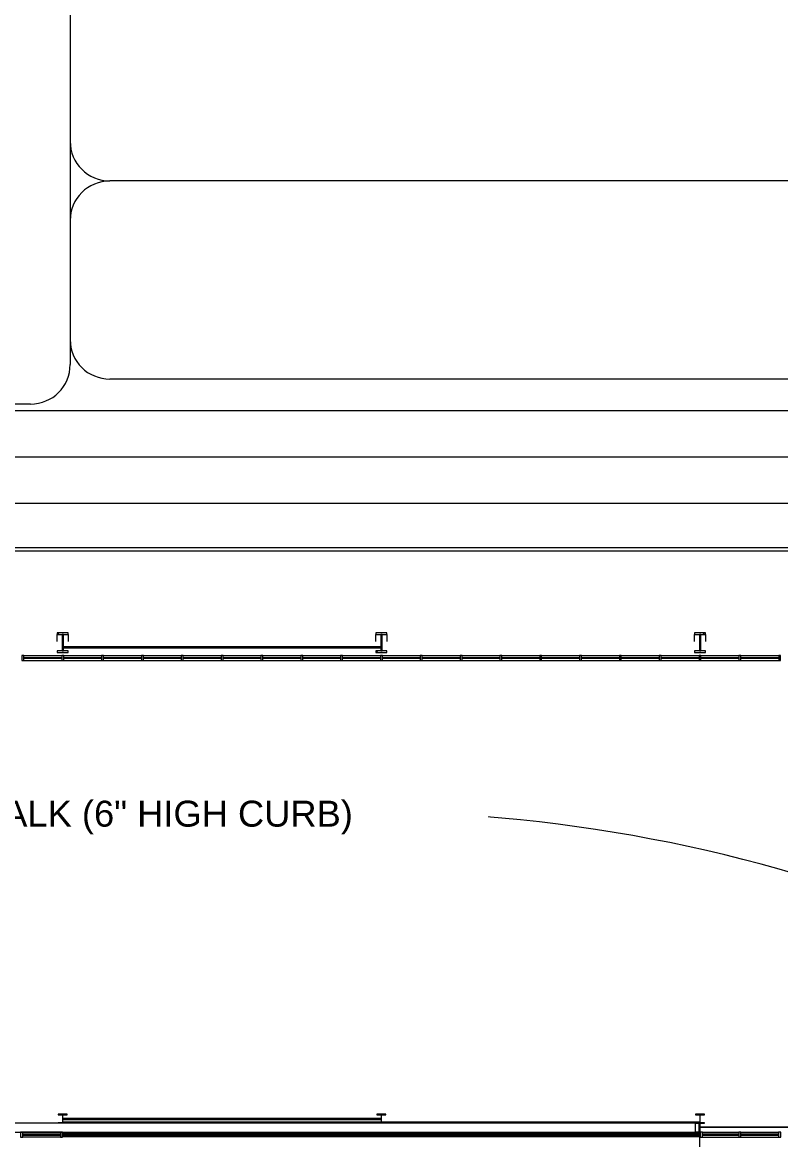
# Model space of a CAD drawing. Header units: inches. Extents: x 1 to 27263, y -26002 to 5769.
# Drawn here: x 23339 to 24028, y -22802 to -21787 of the extents above; entities that cross this region are included whole.
import ezdxf

# ---------------------------------------------------------------- set-up
doc = ezdxf.new("R2010")
doc.units = ezdxf.units.IN
doc.header["$MEASUREMENT"] = 0
for name, color, linetype, lineweight in [('A-FLOR', 192, 'Continuous', 9), ('A-FLOR-HRAL', 11, 'Continuous', 9), ('A-FLOR-OTLN', 90, 'Continuous', 9), ('A-GLAZ-CURT', 52, 'Continuous', 9), ('A-GLAZ-CWMG', 51, 'Continuous', 9), ('A-WALL', 113, 'Continuous', 9), ('A-WALL-PATT', 111, 'Continuous', 25), ('Conc', 7, 'Continuous', 9), ('G-ANNO-TEXT', 231, 'Continuous', 9), ('L-SITE-WALL', 31, 'Continuous', 9), ('S-BEAM', 12, 'Continuous', 9), ('S-COLS', 52, 'Continuous', 9)]:
    doc.layers.add(name, color=color, linetype=linetype, lineweight=lineweight)
doc.styles.add('Arial_1', font='arial.ttf', dxfattribs={"height": 23.60479})
pattern_1 = [(225, (23664.89, -22360.053), (25.342707, -25.342707), []), (225, (23664.89, -22398.453), (25.342707, -25.342707), [])]
pattern_2 = [(225, (23375.39, -22360.053), (25.342707, -25.342707), []), (225, (23375.39, -22398.453), (25.342707, -25.342707), [])]

# ---------------------------------------------------------------- blocks, each defined once
blk = doc.blocks.new('Struct_Xcel_Sports Complex_rvt-1-Site Plan - Phase 1')
at = {"layer": 'A-FLOR', "color": 7}
blk.add_line((24133, -22790.8), (23954.3, -22790.8), dxfattribs=at)
at = {"layer": 'L-SITE-WALL', "color": 7}
for p, q in [((23954.3, -22790.8), (24133, -22790.8)), ((23375.5, -22798.8), (23375.3, -22798.8)), ((23954.5, -22798.8), (23954.3, -22798.8))]:
    blk.add_line(p, q, dxfattribs=at)
blk = doc.blocks.new('W-Wide Flange-Column - B2_F-V1-Site Plan - Phase 1')
at = {"layer": 'S-COLS', "lineweight": 15}
for p, q in [((-4, 4.1), (-4, 3.7)), ((-4, 3.7), (-0.8, 3.7)), ((-0.1, 3), (-0.1, 0.7)), ((0.1, 0.6), (0.1, 3)), ((0.8, 3.7), (4, 3.7)), ((4, 3.7), (4, 4.1)), ((-0.8, -3.7), (-4, -3.7)), ((-4, -3.7), (-4, -4.1)), ((-4, -4.1), (4, -4.1)), ((-0.1, -0.3), (-0.1, -3)), ((0.1, -3), (0.1, 0)), ((4, -3.7), (0.8, -3.7)), ((4, -4.1), (4, -3.7))]:
    blk.add_line(p, q, dxfattribs=at)
for centre, start, end in [((-0.8, 3), 0, 90), ((0.8, 3), 90, 180), ((-0.8, -3), 270, 0), ((0.8, -3), 180, 270)]:
    blk.add_arc(centre, 0.691, start, end, dxfattribs=at)
blk = doc.blocks.new('W-Wide Flange-Column - B2_F-V2-Site Plan - Phase 1')
at = {"layer": 'S-COLS'}
h = blk.add_hatch(dxfattribs=at)
h.set_pattern_fill('FP_2', color=256, style=0, pattern_type=2)
h.set_pattern_definition([(225, (23664.89, -22783.178), (25.342707, -25.342707), []), (225, (23664.89, -22821.578), (25.342707, -25.342707), [])])
h.paths.add_polyline_path([(3.8, 4.1), (-4, 4.1), (-4, 3.7), (-0.8, 3.7), (-0.3, 3.5), (-0.1, 3), (-0.1, 0.6), (0, 0.7), (0.1, 0.7), (0.1, 3), (0.3, 3.5), (0.8, 3.7), (4, 3.7), (4, 4.1)], flags=0)
h.paths.add_polyline_path([(-0.1, 0), (-0.1, -3), (-0.3, -3.5), (-0.8, -3.7), (-4, -3.7), (-4, -4.1), (4, -4.1), (4, -3.7), (0.8, -3.7), (0.3, -3.5), (0.1, -3), (0.1, -0.3), (0, -0.2), (-0.1, -0.1)], flags=0)
at = {"layer": 'S-COLS', "lineweight": 15}
for p, q in [((-4, 4.1), (-4, 3.7)), ((-4, 3.7), (-0.8, 3.7)), ((-0.1, 3), (-0.1, 0.6)), ((-0.1, 0), (-0.1, -3)), ((0.1, 0.7), (0.1, 3)), ((0.8, 3.7), (4, 3.7)), ((4, 3.7), (4, 4.1)), ((-0.8, -3.7), (-4, -3.7)), ((-4, -3.7), (-4, -4.1)), ((-4, -4.1), (4, -4.1)), ((0.1, -3), (0.1, -0.3)), ((4, -3.7), (0.8, -3.7)), ((4, -4.1), (4, -3.7))]:
    blk.add_line(p, q, dxfattribs=at)
for centre, start, end in [((-0.8, 3), 0, 90), ((0.8, 3), 90, 180), ((-0.8, -3), 270, 0), ((0.8, -3), 180, 270)]:
    blk.add_arc(centre, 0.691, start, end, dxfattribs=at)
blk = doc.blocks.new('W-Wide Flange-Column - B2_F-V3-Site Plan - Phase 1')
at = {"layer": 'S-COLS'}
h = blk.add_hatch(dxfattribs=at)
h.set_pattern_fill('FP_3', color=256, style=0, pattern_type=2)
h.set_pattern_definition([(225, (23954.39, -22783.178), (25.342707, -25.342707), []), (225, (23954.39, -22821.578), (25.342707, -25.342707), [])])
h.paths.add_polyline_path([(-0.7, 4.1), (-4, 4.1), (-4, 3.7), (-0.7, 3.6), (-0.3, 3.5), (-0.1, 3), (-0.1, -3), (-0.3, -3.5), (-0.8, -3.7), (-4, -3.7), (-4, -4.1), (4, -4.1), (4, -3.7), (0.8, -3.7), (0.3, -3.5), (0.1, -3), (0.1, 3), (0.3, 3.5), (0.8, 3.7), (4, 3.7), (4, 4.1)], flags=0)
at = {"layer": 'S-COLS', "lineweight": 15}
for p, q in [((4, 4.1), (-4, 4.1)), ((-4, 4.1), (-4, 3.7)), ((-4, 3.7), (-0.8, 3.7)), ((-0.1, 3), (-0.1, -3)), ((0.1, -3), (0.1, 3)), ((0.8, 3.7), (4, 3.7)), ((4, 3.7), (4, 4.1)), ((-0.8, -3.7), (-4, -3.7)), ((-4, -3.7), (-4, -4.1)), ((-4, -4.1), (4, -4.1)), ((4, -3.7), (0.8, -3.7)), ((4, -4.1), (4, -3.7))]:
    blk.add_line(p, q, dxfattribs=at)
for centre, start, end in [((-0.8, 3), 0, 90), ((0.8, 3), 90, 180), ((-0.8, -3), 270, 0), ((0.8, -3), 180, 270)]:
    blk.add_arc(centre, 0.691, start, end, dxfattribs=at)
blk = doc.blocks.new('Rectangular Mullion - Exterior 2_ x 4_5_-1142339-Site Plan - Phase 1')
at = {"layer": 'A-GLAZ-CWMG', "lineweight": 13}
for p, q in [((-2, 3), (0, 3)), ((-2, -1.5), (-2, 3)), ((0, 3), (0, -1.5)), ((0, -1.5), (-2, -1.5))]:
    blk.add_line(p, q, dxfattribs=at)
blk = doc.blocks.new('Top Rail Type - Top Rail_Internal_-939601-Site Plan - Phase 1')
at = {"layer": 'A-FLOR-HRAL'}
for p, q in [((24243.4, -22264.5), (23233.3, -22264.5)), ((24243.4, -22267.6), (23233.3, -22267.6))]:
    blk.add_line(p, q, dxfattribs=at)
blk = doc.blocks.new('System Panel - Exterior Glazing-827433-Site Plan - Phase 1')
at = {"layer": 'A-GLAZ-CURT'}
for p, q in [((17.09375, -0.25), (-17.09375, -0.25)), ((-17.09375, -0.25), (-17.09375, -1.25)), ((-17.09375, -1.25), (-17.09375, -0.25)), ((17.09375, -0.25), (-17.09375, -0.25)), ((-17.09375, -1.25), (17.09375, -1.25)), ((-17.09375, -1.25), (17.09375, -1.25)), ((17.09375, -1.25), (17.09375, -0.25)), ((17.09375, -0.25), (17.09375, -1.25))]:
    blk.add_line(p, q, dxfattribs=at)
blk = doc.blocks.new('Rectangular Mullion - Exterior 2_ x 4_5_-1115231-Site Plan - Phase 1')
at = {"layer": 'A-GLAZ-CWMG', "lineweight": 13}
for p, q in [((-1, 3), (1, 3)), ((-1, -1.5), (-1, 3)), ((1, 3), (1, -1.5)), ((1, -1.5), (-1, -1.5))]:
    blk.add_line(p, q, dxfattribs=at)
blk = doc.blocks.new('columns and girder2 - one-V29-Site Plan - Phase 1')
at = {"layer": 'S-BEAM'}
h = blk.add_hatch(dxfattribs=at)
h.set_pattern_fill('FP_22', color=256, style=0, pattern_type=2)
h.set_pattern_definition([(225, (23954.39, -22360.053), (25.342707, -25.342707), []), (225, (23954.39, -22398.453), (25.342707, -25.342707), [])])
h.paths.add_polyline_path([(5, -0.5), (-5, -0.5), (-5, -2), (5, -2)], flags=0)
h.paths.add_polyline_path([(5, -17), (-5, -17), (-5, -18.5), (5, -18.5)], flags=0)
h.paths.add_polyline_path([(5, -1204.9), (-5, -1204.9), (-5, -1206.4), (5, -1206.4)], flags=0)
h.paths.add_polyline_path([(-5, -1224.3), (-5, -1225.8), (5, -1225.8), (5, -1224.3)], flags=0)
at = {"layer": 'S-BEAM', "lineweight": 15}
for p, q in [((5, -0.5), (-5, -0.5)), ((-5, -0.5), (-5, -2)), ((-5, -2), (5, -2)), ((0.6, -2), (-0.6, -2)), ((-0.6, -2), (-0.6, -17)), ((0.6, -17), (0.6, -2)), ((5, -2), (5, -0.5)), ((5, -17), (-5, -17)), ((-5, -17), (-5, -18.5)), ((-5, -18.5), (5, -18.5)), ((-0.6, -17), (0.6, -17)), ((5, -18.5), (5, -17))]:
    blk.add_line(p, q, dxfattribs=at)
at = {"layer": 'S-BEAM'}
for p, q in [((-5, -17), (-5, -10.4)), ((5, -10.4), (5, -17))]:
    blk.add_line(p, q, dxfattribs=at)
blk = doc.blocks.new('columns and girder2 - one-V30-Site Plan - Phase 1')
at = {"layer": 'S-BEAM'}
h = blk.add_hatch(dxfattribs=at)
h.set_pattern_fill('FP_23', color=256, style=0, pattern_type=2)
h.set_pattern_definition(pattern_1)
h.paths.add_polyline_path([(5, -0.5), (-5, -0.5), (-5, -2), (5, -2)], flags=0)
h.paths.add_polyline_path([(5, -17), (-5, -17), (-5, -18.5), (5, -18.5)], flags=0)
h.paths.add_polyline_path([(3.8, -1204.9), (-5, -1204.9), (-5, -1206.4), (5, -1206.4), (5, -1204.9)], flags=0)
h.paths.add_polyline_path([(-5, -1224.3), (-5, -1225.8), (5, -1225.8), (5, -1224.3), (3.8, -1224.3)], flags=0)
h = blk.add_hatch(dxfattribs=at)
h.set_pattern_fill('FP_23', color=256, style=0, pattern_type=2)
h.set_pattern_definition(pattern_1)
h.paths.add_polyline_path([(-0.6, -2), (-0.6, -17), (0.6, -17), (0.6, -5.7), (0.2, -5.6), (0.2, -5.6), (-0.2, -5.6), (-0.3, -5.4), (-0.2, -4.8), (-0.2, -4.8), (0, -4.7), (0.6, -4.7), (0.6, -2), (0, -2)], flags=0)
h.paths.add_polyline_path([(0.3, -1206.4), (-0.6, -1206.4), (-0.6, -1224.3), (0.6, -1224.3), (0.6, -1222.3), (0, -1222.2), (-0.3, -1222), (-0.3, -1221.6), (-0.2, -1221.4), (0, -1221.3), (0.6, -1221.3), (0.6, -1206.4)], flags=0)
at = {"layer": 'S-BEAM', "lineweight": 15}
for p, q in [((5, -0.5), (-5, -0.5)), ((-5, -0.5), (-5, -2)), ((-5, -2), (5, -2)), ((0.6, -2), (-0.6, -2)), ((-0.6, -2), (-0.6, -17)), ((0.6, -4.7), (0.6, -2)), ((0.6, -17), (0.6, -5.7)), ((5, -2), (5, -0.5)), ((5, -17), (-5, -17)), ((-5, -17), (-5, -18.5)), ((-5, -18.5), (5, -18.5)), ((-0.6, -17), (0.6, -17)), ((5, -18.5), (5, -17))]:
    blk.add_line(p, q, dxfattribs=at)
at = {"layer": 'S-BEAM'}
for p, q in [((-5, -17), (-5, -10.4)), ((5, -10.4), (5, -17))]:
    blk.add_line(p, q, dxfattribs=at)
blk = doc.blocks.new('columns and girder2 - one-V31-Site Plan - Phase 1')
at = {"layer": 'S-BEAM'}
h = blk.add_hatch(dxfattribs=at)
h.set_pattern_fill('FP_24', color=256, style=0, pattern_type=2)
h.set_pattern_definition(pattern_2)
h.paths.add_polyline_path([(5, -0.5), (-5, -0.5), (-5, -2), (5, -2)], flags=0)
h.paths.add_polyline_path([(5, -17), (-5, -17), (-5, -18.5), (5, -18.5)], flags=0)
h.paths.add_polyline_path([(5, -1204.9), (-5, -1204.9), (-5, -1206.4), (5, -1206.4)], flags=0)
h.paths.add_polyline_path([(-5, -1224.3), (-5, -1225.8), (5, -1225.8), (5, -1224.3)], flags=0)
h = blk.add_hatch(dxfattribs=at)
h.set_pattern_fill('FP_24', color=256, style=0, pattern_type=2)
h.set_pattern_definition(pattern_2)
h.paths.add_polyline_path([(0.3, -2), (-0.6, -2), (-0.6, -4.7), (0.1, -4.8), (0.3, -4.9), (0.4, -5.3), (0.3, -5.6), (-0.2, -5.7), (-0.6, -5.7), (-0.6, -17), (0.6, -17), (0.6, -2)], flags=0)
h.paths.add_polyline_path([(-0.6, -1206.4), (-0.6, -1221.3), (-0.3, -1221.3), (0, -1221.5), (0.1, -1221.8), (-0.1, -1222.1), (-0.3, -1222.3), (-0.6, -1222.3), (-0.6, -1224.3), (0.6, -1224.3), (0.6, -1206.4), (-0.6, -1206.4)], flags=0)
at = {"layer": 'S-BEAM', "lineweight": 15}
for p, q in [((5, -0.5), (-5, -0.5)), ((-5, -0.5), (-5, -2)), ((-5, -2), (5, -2)), ((0.6, -2), (-0.6, -2)), ((-0.6, -2), (-0.6, -4.7)), ((-0.6, -5.7), (-0.6, -17)), ((0.6, -17), (0.6, -2)), ((5, -2), (5, -0.5)), ((5, -17), (-5, -17)), ((-5, -17), (-5, -18.5)), ((-5, -18.5), (5, -18.5)), ((-0.6, -17), (0.6, -17)), ((5, -18.5), (5, -17))]:
    blk.add_line(p, q, dxfattribs=at)
at = {"layer": 'S-BEAM'}
for p, q in [((-5, -17), (-5, -10.4)), ((5, -10.4), (5, -17))]:
    blk.add_line(p, q, dxfattribs=at)
blk = doc.blocks.new('Rectangular Mullion - Exterior 2_ x 4_5_-V13-Site Plan - Phase 1')
at = {"layer": 'A-GLAZ-CWMG'}
for p, q in [((26281.5, -22795.4), (26281.5, -22761.2)), ((26286, -22795.4), (26286, -22761.2))]:
    blk.add_line(p, q, dxfattribs=at)
blk = doc.blocks.new('System Panel - Exterior Glazing-1142335-Site Plan - Phase 1')
at = {"layer": 'A-GLAZ-CURT'}
for p, q in [((16.53125, -0.25), (-16.53125, -0.25)), ((-16.53125, -0.25), (-16.53125, -1.25)), ((-16.53125, -1.25), (-16.53125, -0.25)), ((16.53125, -0.25), (-16.53125, -0.25)), ((-16.53125, -1.25), (16.53125, -1.25)), ((-16.53125, -1.25), (16.53125, -1.25)), ((16.53125, -1.25), (16.53125, -0.25)), ((16.53125, -0.25), (16.53125, -1.25))]:
    blk.add_line(p, q, dxfattribs=at)
blk = doc.blocks.new('Rectangular Mullion - Exterior 2_ x 4_5_-1136166-Site Plan - Phase 1')
at = {"layer": 'A-GLAZ-CWMG'}
for p, q in [((23956.5, -22795.4), (23989.6, -22795.4)), ((23956.5, -22799.9), (23989.6, -22799.9))]:
    blk.add_line(p, q, dxfattribs=at)
blk = doc.blocks.new('Rectangular Mullion - Exterior 2_ x 4_5_-1142359-Site Plan - Phase 1')
at = {"layer": 'A-GLAZ-CWMG', "lineweight": 13}
for p, q in [((-2, 1.5), (0, 1.5)), ((-2, -3), (-2, 1.5)), ((0, 1.5), (0, -3)), ((0, -3), (-2, -3))]:
    blk.add_line(p, q, dxfattribs=at)
blk = doc.blocks.new('Rectangular Mullion - Exterior 2_ x 4_5_-1142353-Site Plan - Phase 1')
at = {"layer": 'A-GLAZ-CWMG', "lineweight": 13}
for p, q in [((0, 1.5), (-2, 1.5)), ((-2, 1.5), (-2, -3)), ((0, -3), (0, 1.5)), ((-2, -3), (0, -3))]:
    blk.add_line(p, q, dxfattribs=at)
blk = doc.blocks.new('System Panel - Exterior Glazing-827454-Site Plan - Phase 1')
at = {"layer": 'A-GLAZ-CURT'}
for p, q in [((17.09375, 1.25), (-17.09375, 1.25)), ((-17.09375, 1.25), (-17.09375, 0.25)), ((-17.09375, 0.25), (-17.09375, 1.25)), ((17.09375, 1.25), (-17.09375, 1.25)), ((-17.09375, 0.25), (17.09375, 0.25)), ((-17.09375, 0.25), (17.09375, 0.25)), ((17.09375, 0.25), (17.09375, 1.25)), ((17.09375, 1.25), (17.09375, 0.25))]:
    blk.add_line(p, q, dxfattribs=at)
blk = doc.blocks.new('Rectangular Mullion - Exterior 2_ x 4_5_-1060760-Site Plan - Phase 1')
at = {"layer": 'A-GLAZ-CWMG'}
for p, q in [((25834, -22795.4), (25799.8, -22795.4)), ((25834, -22799.9), (25799.8, -22799.9))]:
    blk.add_line(p, q, dxfattribs=at)
blk = doc.blocks.new('System Panel - Interior Glazing-1220293-Site Plan - Phase 1')
at = {"layer": 'A-GLAZ-CURT'}
for p, q in [((17.21875, -0.5625), (-17.21875, -0.5625)), ((-17.21875, -0.5625), (-17.21875, -0.9375)), ((-17.21875, -0.9375), (17.21875, -0.9375)), ((17.21875, -0.9375), (17.21875, -0.5625))]:
    blk.add_line(p, q, dxfattribs=at)
blk = doc.blocks.new('Rectangular Mullion - Interior 1_75_ x 4_5_-1179494-Site Plan - Phase 1')
at = {"layer": 'A-GLAZ-CWMG'}
for p, q in [((24570.5, -22362.3), (24604.9, -22362.3)), ((24570.5, -22366.8), (24604.9, -22366.8))]:
    blk.add_line(p, q, dxfattribs=at)
blk = doc.blocks.new('Rectangular Mullion - Interior 1_75_ x 4_5_-1220290-Site Plan - Phase 1')
at = {"layer": 'A-GLAZ-CWMG', "lineweight": 13}
for p, q in [((-0.875, 3), (0.875, 3)), ((-0.875, -1.5), (-0.875, 3)), ((0.875, 3), (0.875, -1.5)), ((0.875, -1.5), (-0.875, -1.5))]:
    blk.add_line(p, q, dxfattribs=at)
blk = doc.blocks.new('Girt_C - 8_D-1253541-Site Plan - Phase 1')
at = {"layer": 'S-BEAM'}
for p, q in [((23949.9, -22787.3), (22949.8, -22787.3)), ((22949.8, -22787.5), (22949.8, -22787.3)), ((22949.8, -22795.1), (22949.8, -22787.5)), ((23949.9, -22787.3), (23949.9, -22787.5)), ((23949.9, -22787.5), (23949.9, -22795.1)), ((22949.8, -22795.3), (22949.8, -22795.1)), ((22949.8, -22795.3), (23949.9, -22795.3)), ((23949.9, -22795.1), (23949.9, -22795.3))]:
    blk.add_line(p, q, dxfattribs=at)
blk = doc.blocks.new('Round Bar - 1_-V66-Site Plan - Phase 1')
at = {"layer": 'S-BEAM'}
for p, q in [((23520.6, -22354.3), (23375.4, -22354.3)), ((23375.4, -22355.3), (23520.6, -22355.3))]:
    blk.add_line(p, q, dxfattribs=at)
for start_param, end_param in [(0, 3.141593), (3.141593, 6.283185)]:
    blk.add_ellipse((23375.4, -22354.8), major_axis=(0, 0.5), ratio=0.73532, start_param=start_param, end_param=end_param, dxfattribs=at)
blk = doc.blocks.new('Round Bar - 1_-1257174-Site Plan - Phase 1')
at = {"layer": 'S-BEAM'}
for p, q in [((24822.9, -22354.3), (24677.6, -22354.3)), ((24677.7, -22355.3), (24822.9, -22355.3))]:
    blk.add_line(p, q, dxfattribs=at)
for start_param, end_param in [(0, 3.141593), (3.141593, 6.283185)]:
    blk.add_ellipse((24822.9, -22354.8), major_axis=(0, 0.5), ratio=0.73532, start_param=start_param, end_param=end_param, dxfattribs=at)
blk = doc.blocks.new('Round Bar - 1_-1264636-Site Plan - Phase 1')
at = {"layer": 'S-BEAM'}
for p, q in [((24678.9, -22782.9), (24533.3, -22782.9)), ((24533.3, -22783.9), (24678.9, -22783.9))]:
    blk.add_line(p, q, dxfattribs=at)
for centre, start_param, end_param in [((24533.3, -22783.4), 0, 3.141593), ((24533.3, -22783.4), 3.141593, 6.283185), ((24822.9, -22783.4), 4.854882, 5.497787)]:
    blk.add_ellipse(centre, major_axis=(0, 0.5), ratio=0.440323, start_param=start_param, end_param=end_param, dxfattribs=at)
blk = doc.blocks.new('Round Bar - 1_-1264677-Site Plan - Phase 1')
at = {"layer": 'S-BEAM'}
for p, q in [((24822.9, -22782.9), (24677.3, -22782.9)), ((24677.3, -22783.9), (24822.9, -22783.9))]:
    blk.add_line(p, q, dxfattribs=at)
for centre, start_param, end_param in [((24533.4, -22783.4), 0.785398, 1.428303), ((24822.9, -22783.4), 0, 3.141593), ((24822.9, -22783.4), 3.141593, 6.283185)]:
    blk.add_ellipse(centre, major_axis=(0, 0.5), ratio=0.440323, start_param=start_param, end_param=end_param, dxfattribs=at)

msp = doc.modelspace()

# ---------------------------------------------------------------- hatches: boundary and pattern name
at = {"layer": 'A-WALL-PATT', "lineweight": 9}
h = msp.add_hatch(dxfattribs=at)
h.set_pattern_fill('FP_10', color=256, style=0, pattern_type=2)
h.set_pattern_definition([(161.57, (1.28, 1.28), (-10.24040374, -0.00056827), [0, -72.858, 8.09, 0]), (18.43, (-1.28, 1.28), (-10.24040374, 0.00056827), [0, -72.858, 8.09, 0]), (108.43, (1.28, 1.28), (5.1184649, -25.6019259), [24.282, -56.666]), (71.57, (-1.28, 1.28), (5.1184649, 25.6019259), [24.282, -56.666])])
h.paths.add_polyline_path([(23949.890225, -22795.30281), (23953.515225, -22795.193435), (23953.515225, -22787.30281), (23949.890225, -22787.412185), (23949.890225, -22795.27769)], flags=0)
h = msp.add_hatch(dxfattribs=at)
h.set_pattern_fill('FP_12', color=256, style=0, pattern_type=2)
h.set_pattern_definition([(0, (0, 0), (0, 32), []), (90, (0, 0), (-32, 2e-15), [])])
h.paths.add_polyline_path([(23376.265225, -22797.05281), (23953.515225, -22797.05281), (23953.515225, -22796.05281), (23376.265225, -22796.05281)], flags=0)

# ---------------------------------------------------------------- linework, layer by layer
at = {"layer": 'A-FLOR-OTLN'}
for p, q in [((23382.158917, -21404.0601), (23382.158917, -22097.83441)), ((24111.933227, -21931.032603), (23418.158917, -21931.032603)), ((24111.933227, -22111.117952), (23418.158917, -22111.117952)), ((24243.390225, -22140.0601), (23233.25546, -22140.0601)), ((23346.158917, -22133.83441), (23238.073569, -22133.83441)), ((24243.390225, -22182.0601), (23233.25546, -22182.0601)), ((24243.390225, -22224.0601), (23233.25546, -22224.0601))]:
    msp.add_line(p, q, dxfattribs=at)
for centre, start, end in [((23418.158917, -21895.032603), 180, 270), ((23418.158917, -21967.032603), 90, 180), ((23418.158917, -22075.117952), 180, 270), ((23346.158917, -22097.83441), 270, 0)]:
    msp.add_arc(centre, 36, start, end, dxfattribs=at)
at = {"layer": 'A-WALL'}
for p, q in [((23950.390225, -22787.30281), (23949.890225, -22787.30281)), ((23953.515225, -22797.05281), (23953.515225, -22787.30281)), ((23954.265225, -22797.05281), (23375.515225, -22797.05281)), ((23954.265225, -22798.55281), (23375.515225, -22798.55281)), ((23376.265225, -22795.27769), (23376.265225, -22797.05281)), ((23953.515225, -22796.05281), (23376.265225, -22796.05281)), ((23953.515225, -22795.30281), (23949.890225, -22795.30281))]:
    msp.add_line(p, q, dxfattribs=at)
at = {"layer": 'Conc'}
msp.add_line((23954.265225, -22892.067479), (23954.265225, -22799.42781), dxfattribs=at)
at = {"layer": 'G-ANNO-TEXT', "color": 145}
msp.add_arc((23653.486857, -23870.151128), 1365.479133, 44.032672693, 90, dxfattribs=at)
at = {"layer": 'L-SITE-WALL', "lineweight": 25}
for p, q in [((23664.590364, -22786.55281), (23375.690087, -22786.55281)), ((23954.090364, -22786.55281), (23665.190087, -22786.55281)), ((23954.265225, -22798.92781), (23954.265225, -22787.30281)), ((23375.515225, -22795.27769), (23375.515225, -22798.92781)), ((23375.515225, -22798.92781), (23954.265225, -22798.92781))]:
    msp.add_line(p, q, dxfattribs=at)

# ---------------------------------------------------------------- block references
at = {"layer": 'A-FLOR-HRAL'}
msp.add_blockref('Top Rail Type - Top Rail_Internal_-939601-Site Plan - Phase 1', (0, 0), dxfattribs=at)
at = {"layer": 'A-GLAZ-CURT', "rotation": 180}
for name, p in [('System Panel - Interior Glazing-1220293-Site Plan - Phase 1', (23357.296475, -22365.30281)), ('System Panel - Interior Glazing-1220293-Site Plan - Phase 1', (23393.483975, -22365.30281)), ('System Panel - Interior Glazing-1220293-Site Plan - Phase 1', (23429.671475, -22365.30281)), ('System Panel - Interior Glazing-1220293-Site Plan - Phase 1', (23465.858975, -22365.30281)), ('System Panel - Interior Glazing-1220293-Site Plan - Phase 1', (23502.046475, -22365.30281)), ('System Panel - Interior Glazing-1220293-Site Plan - Phase 1', (23538.233975, -22365.30281)), ('System Panel - Interior Glazing-1220293-Site Plan - Phase 1', (23574.421475, -22365.30281)), ('System Panel - Interior Glazing-1220293-Site Plan - Phase 1', (23610.608975, -22365.30281)), ('System Panel - Interior Glazing-1220293-Site Plan - Phase 1', (23646.796475, -22365.30281)), ('System Panel - Interior Glazing-1220293-Site Plan - Phase 1', (23682.983975, -22365.30281)), ('System Panel - Interior Glazing-1220293-Site Plan - Phase 1', (23719.171475, -22365.30281)), ('System Panel - Interior Glazing-1220293-Site Plan - Phase 1', (23755.358975, -22365.30281)), ('System Panel - Interior Glazing-1220293-Site Plan - Phase 1', (23791.546475, -22365.30281)), ('System Panel - Interior Glazing-1220293-Site Plan - Phase 1', (23827.733975, -22365.30281)), ('System Panel - Interior Glazing-1220293-Site Plan - Phase 1', (23863.921475, -22365.30281)), ('System Panel - Interior Glazing-1220293-Site Plan - Phase 1', (23900.108975, -22365.30281)), ('System Panel - Interior Glazing-1220293-Site Plan - Phase 1', (23936.296475, -22365.30281)), ('System Panel - Interior Glazing-1220293-Site Plan - Phase 1', (23972.483975, -22365.30281)), ('System Panel - Interior Glazing-1220293-Site Plan - Phase 1', (24008.671475, -22365.30281)), ('System Panel - Exterior Glazing-1142335-Site Plan - Phase 1', (23973.046475, -22798.42781)), ('System Panel - Exterior Glazing-827433-Site Plan - Phase 1', (24008.671475, -22798.42781))]:
    msp.add_blockref(name, p, dxfattribs=at)
at = {"layer": 'A-GLAZ-CURT'}
msp.add_blockref('System Panel - Exterior Glazing-827454-Site Plan - Phase 1', (23356.171475, -22798.42781), dxfattribs=at)
at = {"layer": 'A-GLAZ-CWMG', "extrusion": (0, 0, -1)}
for name, p in [('Rectangular Mullion - Interior 1_75_ x 4_5_-1220290-Site Plan - Phase 1', (-23339.202725, -22365.30281)), ('Rectangular Mullion - Interior 1_75_ x 4_5_-1220290-Site Plan - Phase 1', (-23375.390225, -22365.30281)), ('Rectangular Mullion - Interior 1_75_ x 4_5_-1220290-Site Plan - Phase 1', (-23411.577725, -22365.30281)), ('Rectangular Mullion - Interior 1_75_ x 4_5_-1220290-Site Plan - Phase 1', (-23447.765225, -22365.30281)), ('Rectangular Mullion - Interior 1_75_ x 4_5_-1220290-Site Plan - Phase 1', (-23483.952725, -22365.30281)), ('Rectangular Mullion - Interior 1_75_ x 4_5_-1220290-Site Plan - Phase 1', (-23520.140225, -22365.30281)), ('Rectangular Mullion - Interior 1_75_ x 4_5_-1220290-Site Plan - Phase 1', (-23556.327725, -22365.30281)), ('Rectangular Mullion - Interior 1_75_ x 4_5_-1220290-Site Plan - Phase 1', (-23592.515225, -22365.30281)), ('Rectangular Mullion - Interior 1_75_ x 4_5_-1220290-Site Plan - Phase 1', (-23628.702725, -22365.30281)), ('Rectangular Mullion - Interior 1_75_ x 4_5_-1220290-Site Plan - Phase 1', (-23664.890225, -22365.30281)), ('Rectangular Mullion - Interior 1_75_ x 4_5_-1220290-Site Plan - Phase 1', (-23701.077725, -22365.30281)), ('Rectangular Mullion - Interior 1_75_ x 4_5_-1220290-Site Plan - Phase 1', (-23737.265225, -22365.30281)), ('Rectangular Mullion - Interior 1_75_ x 4_5_-1220290-Site Plan - Phase 1', (-23773.452725, -22365.30281)), ('Rectangular Mullion - Interior 1_75_ x 4_5_-1220290-Site Plan - Phase 1', (-23809.640225, -22365.30281)), ('Rectangular Mullion - Interior 1_75_ x 4_5_-1220290-Site Plan - Phase 1', (-23845.827725, -22365.30281)), ('Rectangular Mullion - Interior 1_75_ x 4_5_-1220290-Site Plan - Phase 1', (-23882.015225, -22365.30281)), ('Rectangular Mullion - Interior 1_75_ x 4_5_-1220290-Site Plan - Phase 1', (-23918.202725, -22365.30281)), ('Rectangular Mullion - Interior 1_75_ x 4_5_-1220290-Site Plan - Phase 1', (-23954.390225, -22365.30281)), ('Rectangular Mullion - Interior 1_75_ x 4_5_-1220290-Site Plan - Phase 1', (-23990.577725, -22365.30281)), ('Rectangular Mullion - Interior 1_75_ x 4_5_-1220290-Site Plan - Phase 1', (-24026.765225, -22365.30281)), ('Rectangular Mullion - Exterior 2_ x 4_5_-1142339-Site Plan - Phase 1', (-23954.515225, -22798.42781)), ('Rectangular Mullion - Exterior 2_ x 4_5_-1115231-Site Plan - Phase 1', (-23990.577725, -22798.42781)), ('Rectangular Mullion - Exterior 2_ x 4_5_-1115231-Site Plan - Phase 1', (-24026.765225, -22798.42781))]:
    msp.add_blockref(name, p, dxfattribs=at)
at = {"layer": 'A-GLAZ-CWMG'}
for name, p in [('Rectangular Mullion - Interior 1_75_ x 4_5_-1179494-Site Plan - Phase 1', (-1230.375, 0)), ('Rectangular Mullion - Interior 1_75_ x 4_5_-1179494-Site Plan - Phase 1', (-1194.1875, 0)), ('Rectangular Mullion - Interior 1_75_ x 4_5_-1179494-Site Plan - Phase 1', (-1158, 0)), ('Rectangular Mullion - Interior 1_75_ x 4_5_-1179494-Site Plan - Phase 1', (-1121.8125, 0)), ('Rectangular Mullion - Interior 1_75_ x 4_5_-1179494-Site Plan - Phase 1', (-1085.625, 0)), ('Rectangular Mullion - Interior 1_75_ x 4_5_-1179494-Site Plan - Phase 1', (-1049.4375, 0)), ('Rectangular Mullion - Interior 1_75_ x 4_5_-1179494-Site Plan - Phase 1', (-1013.25, 0)), ('Rectangular Mullion - Interior 1_75_ x 4_5_-1179494-Site Plan - Phase 1', (-977.0625, 0)), ('Rectangular Mullion - Interior 1_75_ x 4_5_-1179494-Site Plan - Phase 1', (-940.875, 0)), ('Rectangular Mullion - Interior 1_75_ x 4_5_-1179494-Site Plan - Phase 1', (-904.6875, 0)), ('Rectangular Mullion - Interior 1_75_ x 4_5_-1179494-Site Plan - Phase 1', (-868.5, 0)), ('Rectangular Mullion - Interior 1_75_ x 4_5_-1179494-Site Plan - Phase 1', (-832.3125, 0)), ('Rectangular Mullion - Interior 1_75_ x 4_5_-1179494-Site Plan - Phase 1', (-796.125, 0)), ('Rectangular Mullion - Interior 1_75_ x 4_5_-1179494-Site Plan - Phase 1', (-759.9375, 0)), ('Rectangular Mullion - Interior 1_75_ x 4_5_-1179494-Site Plan - Phase 1', (-723.75, 0)), ('Rectangular Mullion - Interior 1_75_ x 4_5_-1179494-Site Plan - Phase 1', (-687.5625, 0)), ('Rectangular Mullion - Interior 1_75_ x 4_5_-1179494-Site Plan - Phase 1', (-651.375, 0)), ('Rectangular Mullion - Interior 1_75_ x 4_5_-1179494-Site Plan - Phase 1', (-615.1875, 0)), ('Rectangular Mullion - Interior 1_75_ x 4_5_-1179494-Site Plan - Phase 1', (-579, 0)), ('Rectangular Mullion - Exterior 2_ x 4_5_-1060760-Site Plan - Phase 1', (-2460.75, 0)), ('Rectangular Mullion - Exterior 2_ x 4_5_-1136166-Site Plan - Phase 1', (0, 0))]:
    msp.add_blockref(name, p, dxfattribs=at)
for name, p, rotation in [('Rectangular Mullion - Exterior 2_ x 4_5_-1142353-Site Plan - Phase 1', (23337.077725, -22798.42781), 180), ('Rectangular Mullion - Exterior 2_ x 4_5_-V13-Site Plan - Phase 1', (46786.943036, 3486.087415), 270)]:
    msp.add_blockref(name, p, dxfattribs=dict(at, rotation=rotation))
at = {"layer": 'A-GLAZ-CWMG', "extrusion": (0, 0, -1), "rotation": 180}
msp.add_blockref('Rectangular Mullion - Exterior 2_ x 4_5_-1142359-Site Plan - Phase 1', (-23375.265225, -22798.42781), dxfattribs=at)
at = {"layer": 'S-BEAM', "rotation": 180}
for name, p in [('columns and girder2 - one-V31-Site Plan - Phase 1', (23375.390225, -22360.05281)), ('columns and girder2 - one-V30-Site Plan - Phase 1', (23664.890225, -22360.05281)), ('columns and girder2 - one-V29-Site Plan - Phase 1', (23954.390225, -22360.05281))]:
    msp.add_blockref(name, p, dxfattribs=at)
at = {"layer": 'S-BEAM'}
for name, p in [('Round Bar - 1_-V66-Site Plan - Phase 1', (0, 0)), ('Round Bar - 1_-1257174-Site Plan - Phase 1', (-1158, 0)), ('Girt_C - 8_D-1253541-Site Plan - Phase 1', (0, 0)), ('Round Bar - 1_-1264636-Site Plan - Phase 1', (-1158, 0)), ('Round Bar - 1_-1264677-Site Plan - Phase 1', (-1158, 0))]:
    msp.add_blockref(name, p, dxfattribs=at)
at = {"layer": 'S-COLS', "rotation": 180}
for name, p in [('W-Wide Flange-Column - B2_F-V1-Site Plan - Phase 1', (23375.390225, -22783.17781)), ('W-Wide Flange-Column - B2_F-V2-Site Plan - Phase 1', (23664.890225, -22783.17781)), ('W-Wide Flange-Column - B2_F-V3-Site Plan - Phase 1', (23954.390225, -22783.17781))]:
    msp.add_blockref(name, p, dxfattribs=at)

# ---------------------------------------------------------------- next in the draw order: texts
at = {"layer": 'G-ANNO-TEXT', "color": 145, "insert": (23019.086857, -22494.174897), "char_height": 23.60479042, "width": 736.704, "attachment_point": 1, "line_spacing_factor": 0.938532, "style": 'Arial_1', "bg_fill": 3, "box_fill_scale": 1.25, "bg_fill_color": 0, "bg_fill_transparency": 0}
msp.add_mtext('CONCRETE SIDEWALK (6" HIGH CURB)', dxfattribs=at)

# ---------------------------------------------------------------- next in the draw order: block references
at = {"lineweight": 5}
msp.add_blockref('Struct_Xcel_Sports Complex_rvt-1-Site Plan - Phase 1', (0, 0), dxfattribs=at)

doc.saveas('drawing.dxf')
